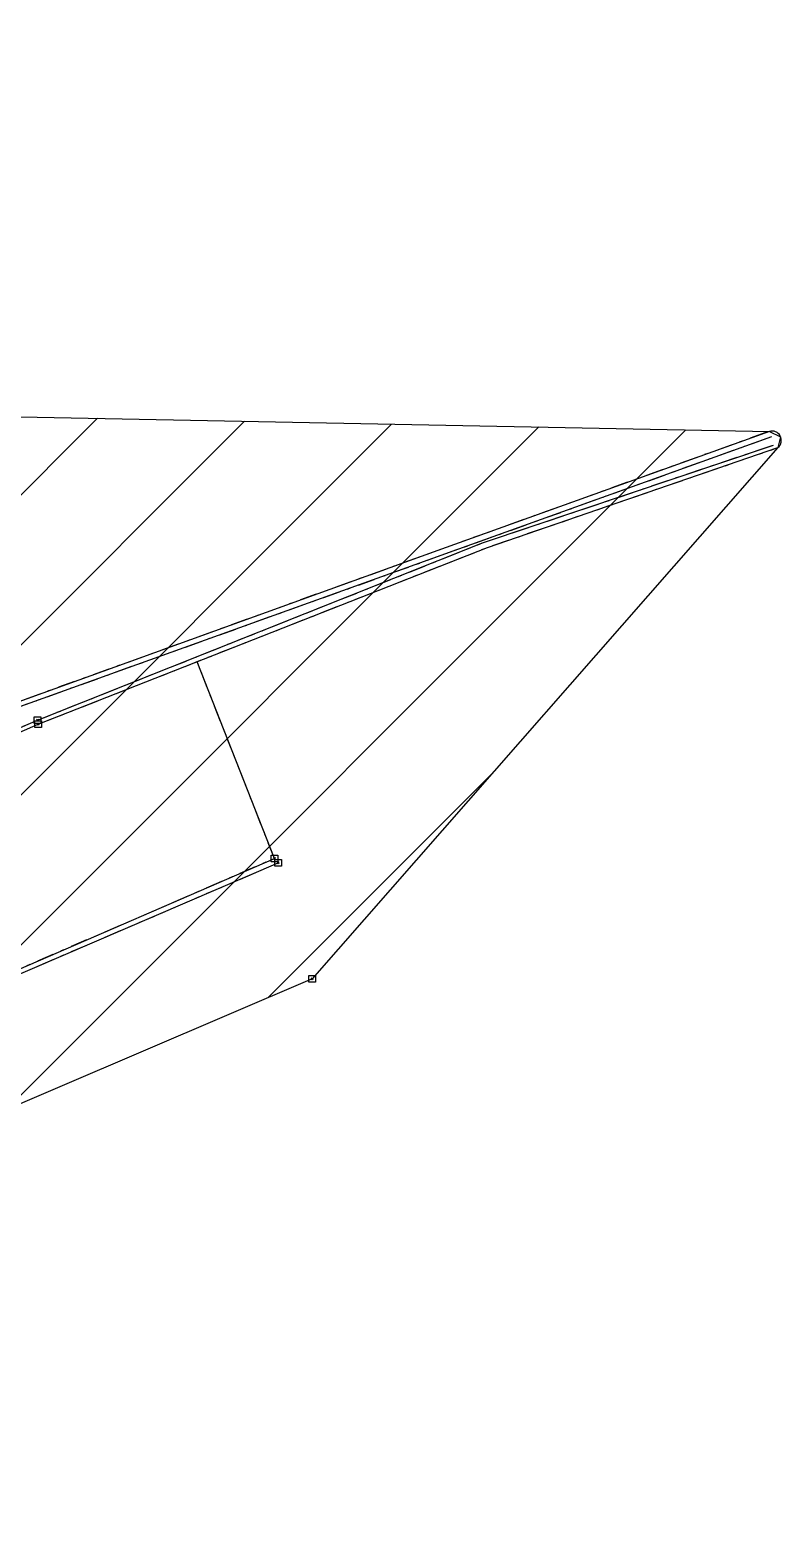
# Model space of a CAD drawing. Extents: x 350769 to 354978, y 6304672 to 6307963.
# Drawn here: x 352841.25 to 352863.75, y 6305503.46 to 6305547.89 of the extents above; entities that cross this region are included whole.
import ezdxf

# ---------------------------------------------------------------- set-up
doc = ezdxf.new("R2010")
doc.units = 0
doc.header["$PDMODE"] = 35
doc.header["$PDSIZE"] = 0.03
doc.linetypes.add('CONTINUOS', pattern=[0])
doc.linetypes.add('JPG_DASHDOT', pattern=[1, 0.5, -0.25, 0, -0.25])
for name, color, linetype in [('0-LEVANTAMIENTO 2020.SEP', 252, 'CONTINUOUS'), ('1-PAVIMENTO', 161, 'CONTINUOUS'), ('1-SOLERA', 212, 'CONTINUOUS'), ('1-VEREDA', 251, 'CONTINUOUS'), ('C-TINN', 5, 'CONTINUOUS'), ('TOP-URB-SOLERAS', 2, 'JPG_DASHDOT')]:
    doc.layers.add(name, color=color, linetype=linetype)
doc.layers.add('0_ASD_TOPOGRAFIA_ELEMENTOS', color=7, linetype='CONTINUOS', lineweight=5, true_color=0xbdbdbd)

# ---------------------------------------------------------------- blocks, each defined once
blk = doc.blocks.new('TOPOGRAFIA')
at = {"layer": '1-PAVIMENTO', "color": 9, "true_color": 0xbdbdbd}
blk.add_line((390848.579, 6302523.09), (390846.263, 6302528.977), dxfattribs=at)
at = {"layer": '1-PAVIMENTO', "color": 9, "true_color": 0xbdbdbd, "flags": 128}
blk.add_lwpolyline([(390814.301, 6302516.036), (390823.909, 6302519.693), (390833.924, 6302523.781), (390841.504, 6302527.105), (390854.955, 6302532.396), (390863.65, 6302535.385, 0.814113), (390863.395, 6302535.87), (390853.583, 6302532.347), (390837.462, 6302526.531), (390827.303, 6302522.858), (390813.614, 6302517.879), (390814.301, 6302516.036)], format="xyb", dxfattribs=at)
blk.add_lwpolyline([(390798.325, 6302503.627), (390808.904, 6302507.241), (390814.485, 6302509.168), (390816.69, 6302510.014), (390825.67, 6302513.409), (390833.823, 6302516.734), (390840.385, 6302519.54), (390848.579, 6302523.09)], dxfattribs=at)
at = {"layer": '1-SOLERA', "color": 9, "true_color": 0xbdbdbd, "flags": 128}
for points in [[(390813.84, 6302517.834), (390814.44, 6302516.229), (390823.805, 6302519.843), (390833.854, 6302523.942), (390841.485, 6302527.227), (390854.809, 6302532.531), (390863.514, 6302535.46)], [(390853.573, 6302532.161), (390863.465, 6302535.718)], [(390813.84, 6302517.834), (390827.239, 6302522.693), (390837.537, 6302526.409), (390853.573, 6302532.161)], [(390798.327, 6302503.46), (390808.92, 6302507.082), (390812.955, 6302508.471), (390814.534, 6302509.033), (390816.723, 6302509.832), (390825.839, 6302513.321), (390833.95, 6302516.565), (390840.411, 6302519.4), (390848.691, 6302522.955)]]:
    blk.add_lwpolyline(points, dxfattribs=at)
at = {"layer": '1-VEREDA', "color": 9, "true_color": 0xbdbdbd, "flags": 128}
blk.add_lwpolyline([(390849.705, 6302519.489), (390837.089, 6302514.089), (390826.678, 6302509.881)], dxfattribs=at)
at = {"layer": 'C-TINN', "color": 9, "linetype": 'Continuous', "lineweight": -3, "true_color": 0xbdbdbd}
for points, elevation in [([(390841.385, 6302527.127), (390841.385, 6302527.327), (390841.585, 6302527.327), (390841.585, 6302527.127), (390841.385, 6302527.127)], 682.917), ([(390841.404, 6302527.005), (390841.404, 6302527.205), (390841.604, 6302527.205), (390841.604, 6302527.005), (390841.404, 6302527.005)], 682.793), ([(390848.479, 6302522.99), (390848.479, 6302523.19), (390848.679, 6302523.19), (390848.679, 6302522.99), (390848.479, 6302522.99)], 682.628), ([(390848.591, 6302522.855), (390848.591, 6302523.055), (390848.791, 6302523.055), (390848.791, 6302522.855), (390848.591, 6302522.855)], 682.798), ([(390849.605, 6302519.389), (390849.605, 6302519.589), (390849.805, 6302519.589), (390849.805, 6302519.389), (390849.605, 6302519.389)], 682.874)]:
    blk.add_lwpolyline(points, dxfattribs=dict(at, elevation=elevation))
for p in [(390841.485, 6302527.227, 682.917), (390841.504, 6302527.105, 682.793), (390848.579, 6302523.09, 682.628), (390848.691, 6302522.955, 682.798), (390849.705, 6302519.489, 682.874)]:
    blk.add_point(p, dxfattribs=at)

msp = doc.modelspace()

# ---------------------------------------------------------------- hatches: boundary and pattern name
at = {"layer": '0-LEVANTAMIENTO 2020.SEP'}
h = msp.add_hatch(dxfattribs=at)
h.set_pattern_fill('ANSI31', color=256)
h.paths.add_polyline_path([(352786.854, 6305570.328), (352789.559, 6305568.782), (352796.229, 6305563.036), (352796.394, 6305559.215), (352799.497, 6305544.587), (352801.562, 6305544.648), (352802.129, 6305542.952), (352804.138, 6305542.251), (352805.852, 6305542.013), (352807.818, 6305542.159), (352809.533, 6305542.539), (352812.285, 6305543.63), (352814.276, 6305543.31), (352814.959, 6305536.974), (352827.184, 6305536.576), (352863.395, 6305535.87), (352863.73, 6305535.71), (352863.65, 6305535.385), (352849.705, 6305519.489), (352837.089, 6305514.089), (352826.678, 6305509.881), (352813.927, 6305505.338), (352798.327, 6305503.46), (352783.05, 6305513.452), (352782.929, 6305513.515), (352778.101, 6305521.91), (352778.034, 6305522.055), (352777.821, 6305529.65), (352778.4, 6305538.745), (352778.623, 6305562.211)])

# ---------------------------------------------------------------- linework, layer by layer
at = {"layer": '0-LEVANTAMIENTO 2020.SEP', "flags": 128}
msp.add_lwpolyline([(352796.394, 6305559.215), (352799.497, 6305544.587), (352801.562, 6305544.648), (352802.129, 6305542.952), (352804.138, 6305542.251), (352805.852, 6305542.013), (352807.818, 6305542.159), (352809.533, 6305542.539), (352812.285, 6305543.63), (352814.276, 6305543.31), (352814.959, 6305536.974), (352827.184, 6305536.576), (352863.395, 6305535.87), (352863.73, 6305535.71), (352863.65, 6305535.385), (352849.705, 6305519.489), (352837.089, 6305514.089), (352826.678, 6305509.881), (352813.927, 6305505.338), (352798.327, 6305503.46)], dxfattribs=at)
at = {"layer": '1-VEREDA', "flags": 128}
msp.add_lwpolyline([(352849.705, 6305519.489), (352837.089, 6305514.089), (352826.678, 6305509.881)], dxfattribs=at)
at = {"layer": 'TOP-URB-SOLERAS'}
msp.add_line((352848.579, 6305523.09), (352846.263, 6305528.977), dxfattribs=at)
at = {"layer": 'TOP-URB-SOLERAS', "flags": 128}
msp.add_lwpolyline([(352814.301, 6305516.036), (352823.909, 6305519.693), (352833.924, 6305523.781), (352841.504, 6305527.105), (352854.955, 6305532.396), (352863.65, 6305535.385, 0.814113), (352863.395, 6305535.87), (352853.583, 6305532.347), (352837.462, 6305526.531), (352827.303, 6305522.858), (352813.614, 6305517.879), (352814.301, 6305516.036)], format="xyb", dxfattribs=at)
for points in [[(352813.84, 6305517.834), (352814.44, 6305516.229), (352823.805, 6305519.843), (352833.854, 6305523.942), (352841.485, 6305527.227), (352854.809, 6305532.531), (352863.514, 6305535.46)], [(352853.573, 6305532.161), (352863.465, 6305535.718)], [(352813.84, 6305517.834), (352827.239, 6305522.693), (352837.537, 6305526.409), (352853.573, 6305532.161)], [(352798.325, 6305503.627), (352808.904, 6305507.241), (352814.485, 6305509.168), (352816.69, 6305510.014), (352825.67, 6305513.409), (352833.823, 6305516.734), (352840.385, 6305519.54), (352848.579, 6305523.09)], [(352798.327, 6305503.46), (352808.92, 6305507.082), (352812.955, 6305508.471), (352814.534, 6305509.033), (352816.723, 6305509.832), (352825.839, 6305513.321), (352833.95, 6305516.565), (352840.411, 6305519.4), (352848.691, 6305522.955)]]:
    msp.add_lwpolyline(points, dxfattribs=at)

# ---------------------------------------------------------------- next in the draw order: block references
at = {"layer": '0_ASD_TOPOGRAFIA_ELEMENTOS', "color": 30, "true_color": 0xf26507}
msp.add_blockref('TOPOGRAFIA', (-38000, 3000), dxfattribs=at)

doc.saveas('drawing.dxf')
